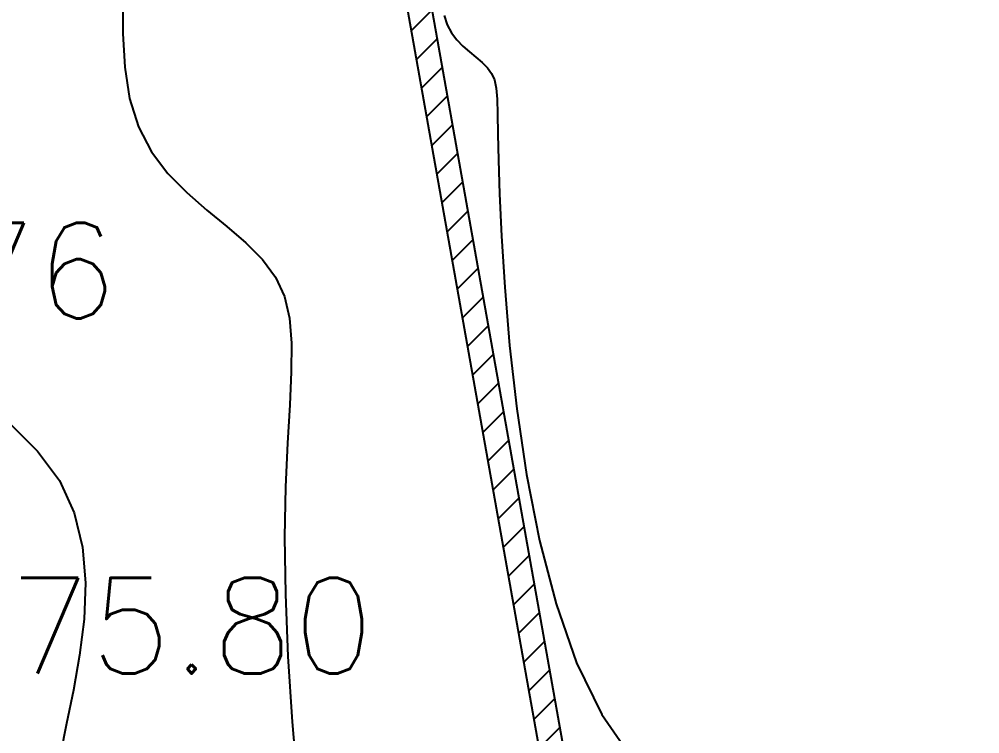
# Model space of a CAD drawing. Header units: millimetres. Extents: x 524954 to 526204, y 9523489 to 9524010.
# Drawn here: x 525581.94 to 525591.99, y 9523822.19 to 9523829.66 of the extents above; entities that cross this region are included whole.
import ezdxf

# ---------------------------------------------------------------- set-up
doc = ezdxf.new("R2010")
doc.units = ezdxf.units.MM
doc.header["$PDMODE"] = 32
doc.header["$PDSIZE"] = 0.5
for name, color, linetype in [('Cloture', 7, 'Continuous'), ('CN_01_00', 3, 'Continuous'), ('CN_02_00', 4, 'Continuous'), ('Murs', 1, 'Continuous'), ('TopoAlt', 3, 'Continuous'), ('TOPOJIS', 7, 'Continuous')]:
    doc.layers.add(name, color=color, linetype=linetype)
doc.styles.add('Simplex 1.0', font='Simplex.shx', dxfattribs={"width": 0.99, "height": 1})

# ---------------------------------------------------------------- blocks, each defined once
blk = doc.blocks.new('TCPOINT M')
at = {"color": 0}
blk.add_point((0, 0), dxfattribs=at)
at = {"layer": 'TopoAlt', "style": 'Simplex 1.0', "width": 0.99}
blk.add_attdef('ALT', (0.15, 0.15), '', height=1, dxfattribs=at)

msp = doc.modelspace()

# ---------------------------------------------------------------- hatches: boundary and pattern name
at = {"layer": 'Murs'}
h = msp.add_hatch(dxfattribs=at)
h.set_pattern_fill('_U', color=256, scale=0.25, angle=45, style=0, pattern_type=0)
h.set_pattern_definition([(45, (0, 0), (-0.1767766952966, 0.1767766952966), [])])
h.paths.add_polyline_path([(525584.966, 9523835.576), (525591.74, 9523797.552), (525591.986, 9523797.595), (525585.213, 9523835.62)])

# ---------------------------------------------------------------- linework, layer by layer
at = {"layer": 'Cloture', "elevation": 279.26, "flags": 128}
for points in [[(525585.213, 9523835.62), (525591.986, 9523797.595)], [(525584.966, 9523835.576), (525591.74, 9523797.552)]]:
    msp.add_lwpolyline(points, dxfattribs=at)
at = {"layer": 'CN_01_00', "flags": 128}
for points, elevation in [([(525586.386, 9523829.703), (525586.416, 9523829.606), (525586.46, 9523829.522), (525586.516, 9523829.449), (525586.58, 9523829.384), (525586.648, 9523829.324), (525586.716, 9523829.268), (525586.78, 9523829.213), (525586.836, 9523829.157), (525586.881, 9523829.097), (525586.911, 9523829.03), (525586.929, 9523828.945), (525586.939, 9523828.83), (525586.943, 9523828.674), (525586.946, 9523828.464), (525586.952, 9523828.189), (525586.963, 9523827.838), (525586.984, 9523827.397), (525587.018, 9523826.863), (525587.069, 9523826.252), (525587.144, 9523825.591), (525587.246, 9523824.903), (525587.382, 9523824.215), (525587.554, 9523823.551), (525587.77, 9523822.935), (525588.033, 9523822.393), (525588.347, 9523821.943)], 279), ([(525581.839, 9523825.439), (525582.131, 9523825.149), (525582.361, 9523824.84), (525582.516, 9523824.503), (525582.602, 9523824.144), (525582.632, 9523823.771), (525582.618, 9523823.392), (525582.572, 9523823.015), (525582.507, 9523822.649), (525582.435, 9523822.302), (525582.37, 9523821.983)], 277)]:
    msp.add_lwpolyline(points, dxfattribs=dict(at, elevation=elevation))
at = {"layer": 'CN_02_00', "elevation": 278, "flags": 128}
msp.add_lwpolyline([(525583.022, 9523829.888), (525583.023, 9523829.516), (525583.044, 9523829.162), (525583.095, 9523828.834), (525583.186, 9523828.538), (525583.322, 9523828.279), (525583.495, 9523828.053), (525583.692, 9523827.852), (525583.902, 9523827.668), (525584.112, 9523827.496), (525584.31, 9523827.326), (525584.484, 9523827.153), (525584.621, 9523826.968), (525584.714, 9523826.766), (525584.766, 9523826.538), (525584.787, 9523826.277), (525584.785, 9523825.977), (525584.769, 9523825.632), (525584.746, 9523825.233), (525584.725, 9523824.774), (525584.716, 9523824.247), (525584.724, 9523823.652), (525584.75, 9523823.002), (525584.793, 9523822.318), (525584.853, 9523821.619)], dxfattribs=at)

# ---------------------------------------------------------------- block references
at = {"layer": 'TOPOJIS'}
ref = msp.add_blockref('TCPOINT M', (525578.247, 9523826.485, 276.76), dxfattribs=at)
ref.add_attrib('ALT', '276.76', (525578.297, 9523826.535, 276.76), dxfattribs={"layer": 'TopoAlt', "height": 1, "style": 'Simplex 1.0', "width": 0.99})
ref = msp.add_blockref('TCPOINT M', (525580.935, 9523822.773, 275.8), dxfattribs=at)
ref.add_attrib('ALT', '275.80', (525580.985, 9523822.823, 275.8), dxfattribs={"layer": 'TopoAlt', "height": 1, "style": 'Simplex 1.0', "width": 0.99})

doc.saveas('drawing.dxf')
